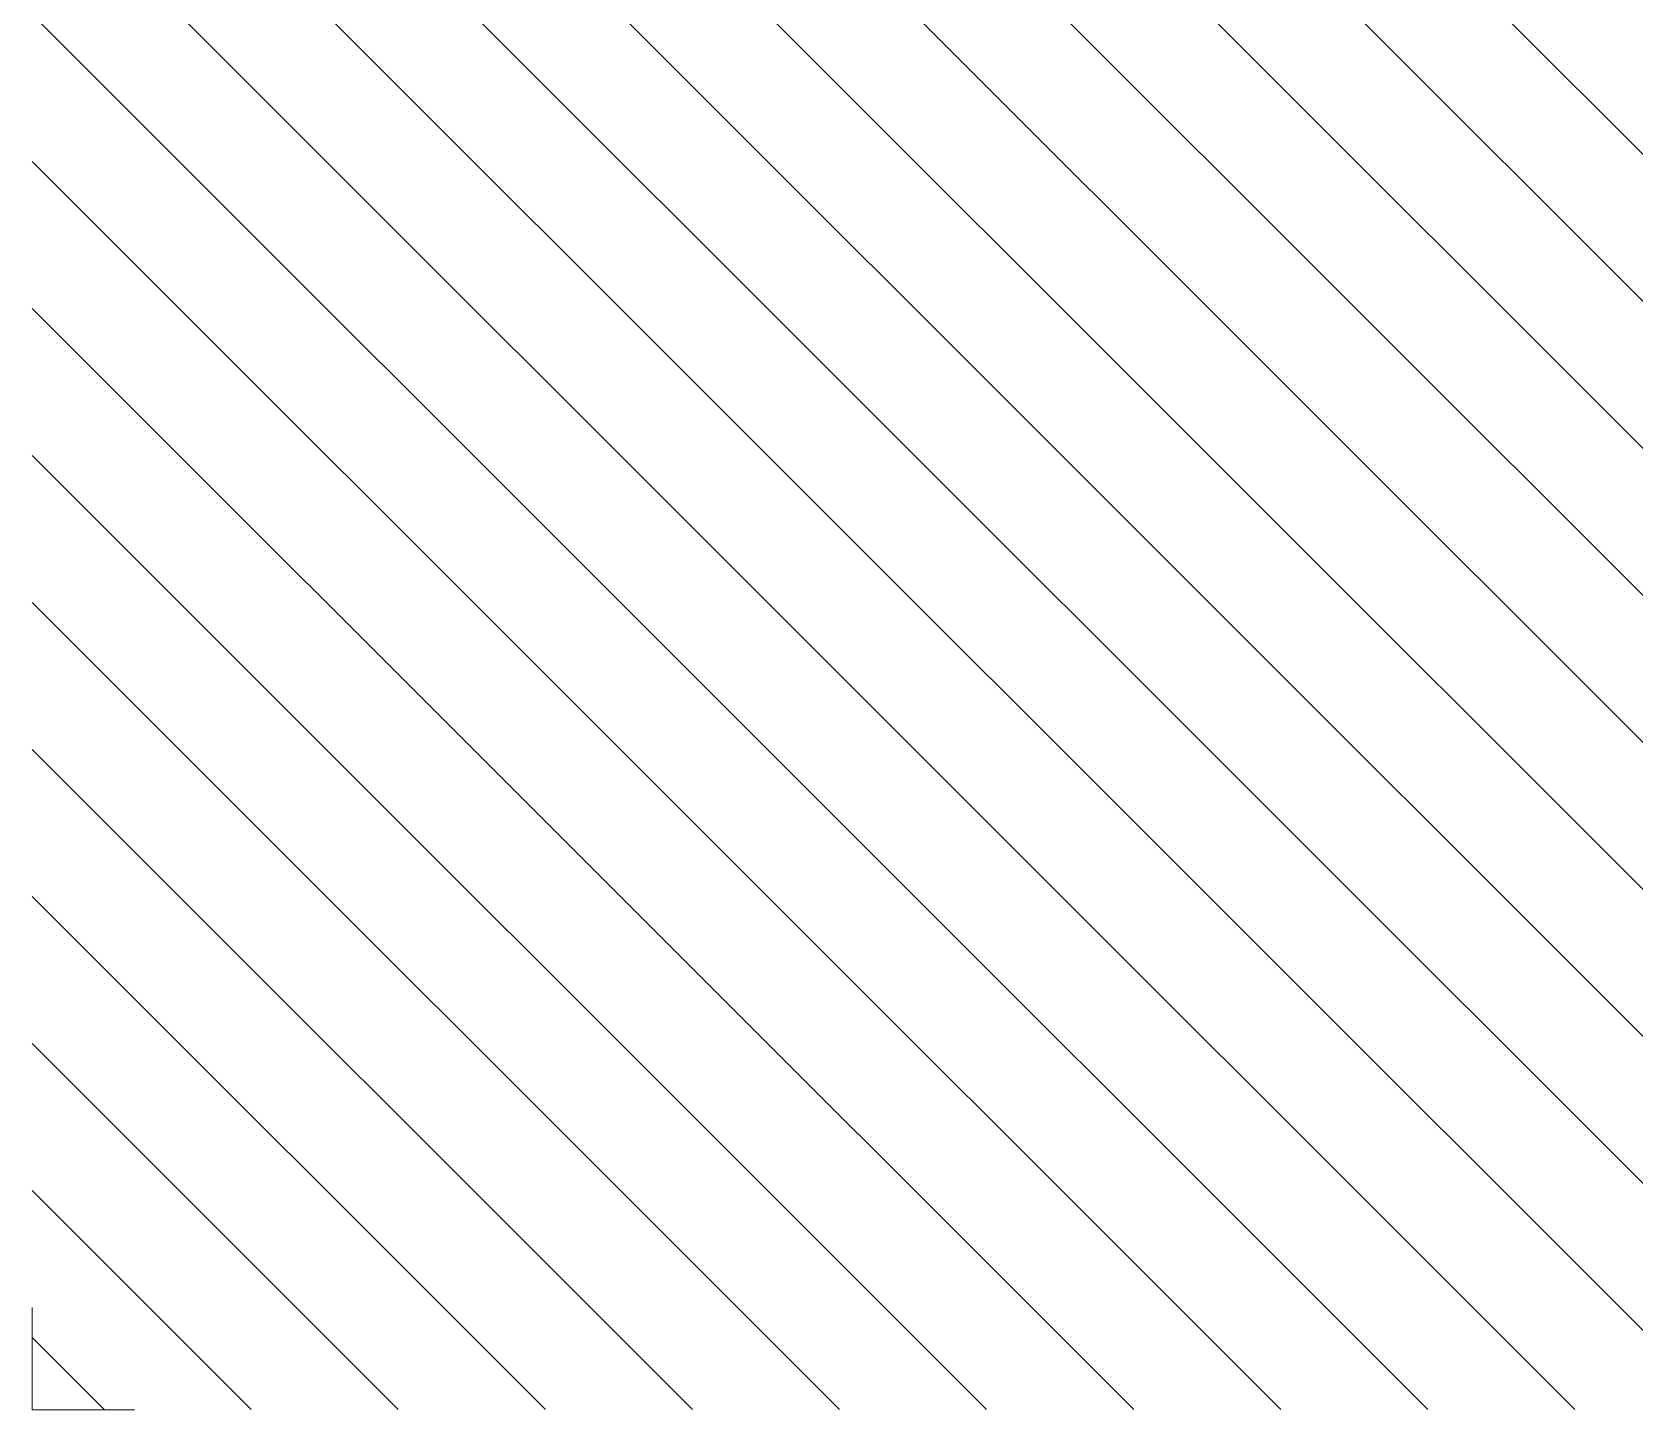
# Model space of a CAD drawing. Header units: millimetres. Extents: x 306002 to 1554695, y -207070 to 1535795.
# Drawn here: x 331520 to 332303, y -185731 to -185058 of the extents above; entities that cross this region are included whole.
import ezdxf

# ---------------------------------------------------------------- set-up
doc = ezdxf.new("R2010")
doc.units = ezdxf.units.MM
doc.layers.add('AR__ШТРИХОВКА', color=7, linetype='Continuous', lineweight=9)
doc.layers.add('стены', color=250, linetype='Continuous', lineweight=30)

# ---------------------------------------------------------------- blocks, each defined once
blk = doc.blocks.new('Сервисная зона_серверного шкафа')
at = {"layer": 'AR__ШТРИХОВКА', "lineweight": 0, "ltscale": 0.1, "true_color": 0xc7c8ca}
h = blk.add_hatch(dxfattribs=at)
h.set_pattern_fill('ANSI31', color=9, scale=16)
h.set_pattern_definition([(45, (-3777118.67, 1059230.894), (-35.9210245, 35.9210245), [])])
h.paths.add_polyline_path([(72387, 20605.08), (71587.08, 20605.08), (71587.08, 19805.08), (72387, 19805.08)])
edge = h.paths.add_edge_path()
edge.add_line((73187.08, 19805.08), (72387.08, 19805.08))
edge.add_line((72387.08, 19805.08), (72387.08, 19795.08))
edge.add_arc((72404.41, 19032.6), 762.68, -0.18916, 91.30167, ccw=False)
edge.add_line((73167.08, 19030.08), (73167.08, 19015.08))
edge.add_line((73167.08, 19015.08), (73159.5, 19015.08))
edge.add_line((73159.5, 19015.08), (73159.5, 19011.15))
edge.add_line((73159.5, 19011.15), (73101.46, 19011.15))
edge.add_line((73101.46, 19011.15), (73101.46, 19015.08))
edge.add_line((73101.46, 19015.08), (72387.08, 19015.08))
edge.add_line((72387.08, 19015.08), (72387.08, 19005.08))
edge.add_line((72387.08, 19005.08), (73187.08, 19005.08))
edge.add_line((73187.08, 19005.08), (73187.08, 19805.08))
edge = h.paths.add_edge_path(flags=17)
edge.add_line((72387.08, 19795.08), (72387.08, 19030.08))
edge.add_line((72387.08, 19030.08), (73167.08, 19030.08))
edge.add_arc((72404.41, 19032.6), 762.68, 359.81084, 451.30167)
at = {"layer": 'стены', "color": 18, "lineweight": 0, "ltscale": 0.1, "true_color": 0x000000}
for q in [(71586.94, 20555.08), (71636.94, 20605.08)]:
    blk.add_line((71586.94, 20605.08), q, dxfattribs=at)

msp = doc.modelspace()

# ---------------------------------------------------------------- block references
at = {"color": 5, "lineweight": 0, "rotation": 90}
msp.add_blockref('Сервисная зона_серверного шкафа', (352125.51, -257317.94), dxfattribs=at)

doc.saveas('drawing.dxf')
